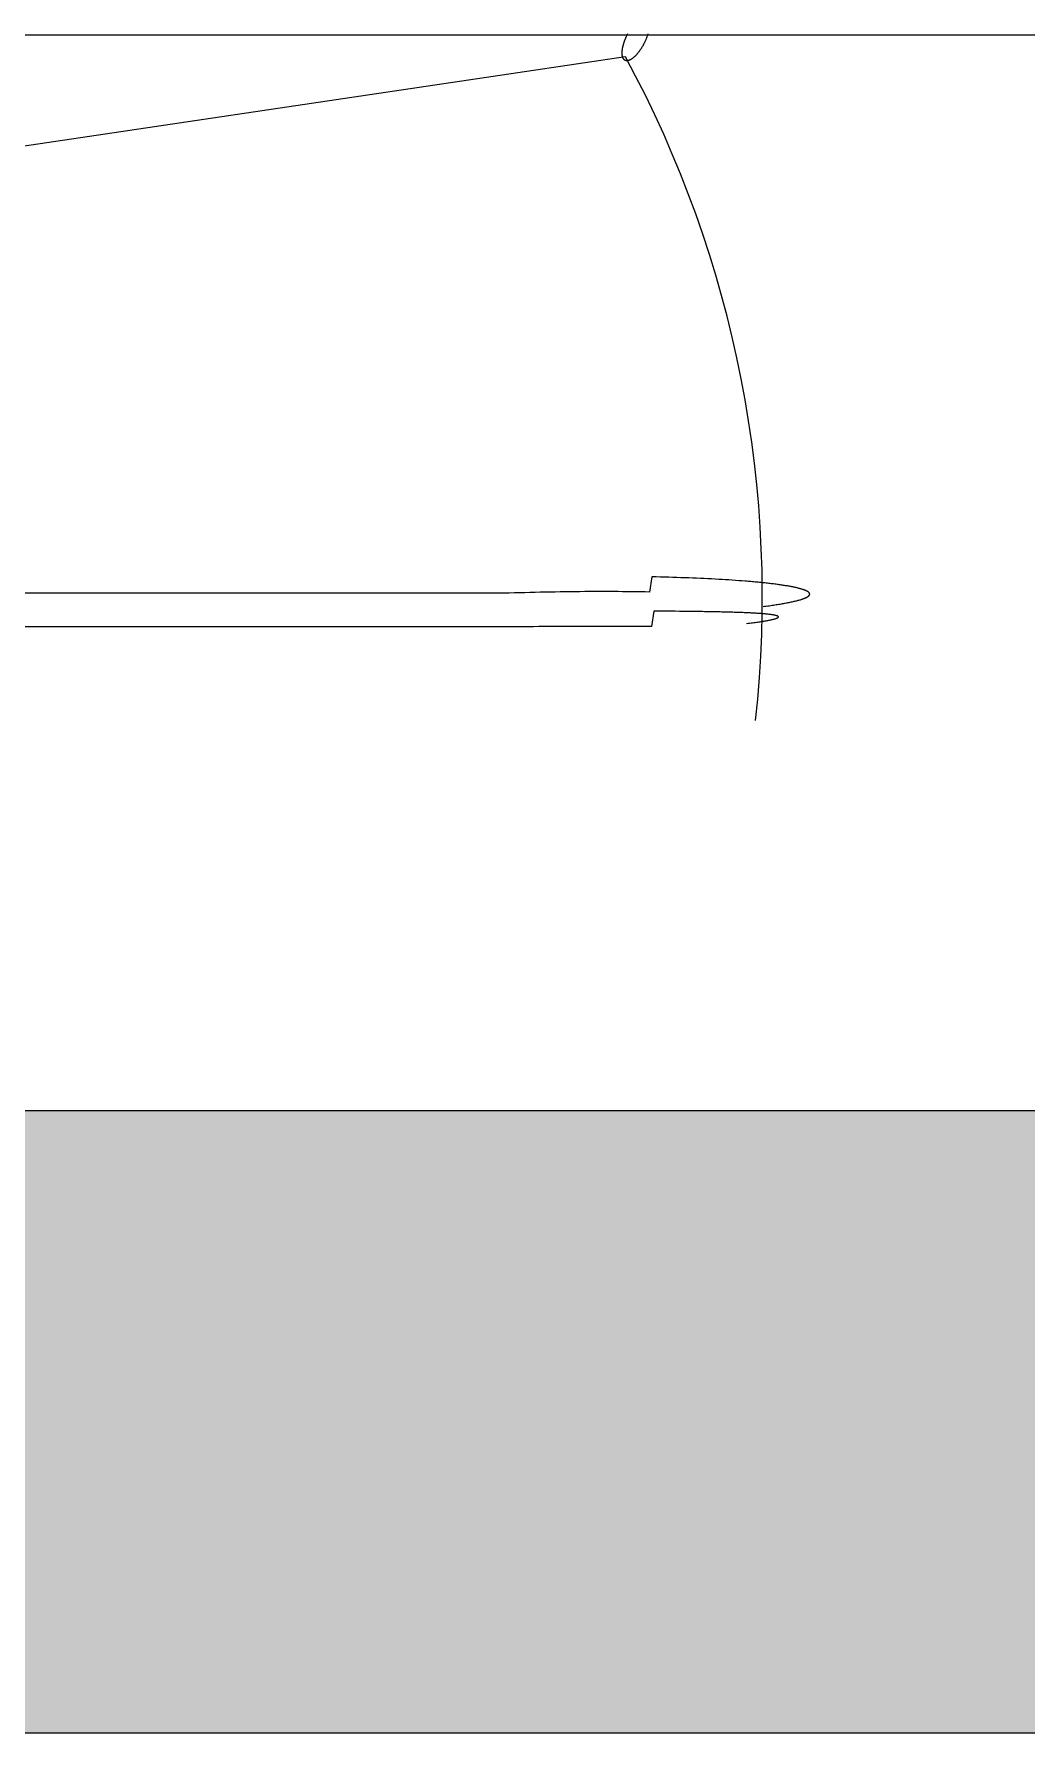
# Model space of a CAD drawing. Extents: x -74236 to 286982, y -14633 to 132816.
# Drawn here: x 119415 to 119797, y 103595 to 104250 of the extents above; entities that cross this region are included whole.
import ezdxf

# ---------------------------------------------------------------- set-up
doc = ezdxf.new("R2010")
doc.units = 0
doc.header["$LTSCALE"] = 10
doc.header["$MEASUREMENT"] = 0
doc.layers.add('1活动家具', color=4, linetype='Continuous')
doc.layers.add('8强弱电布置', color=3, linetype='Continuous')
doc.styles.add('ROMANS', font='romans.shx', dxfattribs={"width": 0.7, "bigfont": 'hzdxf.shx'})
doc.dimstyles.new('TZ1-1', dxfattribs={"dimscale": 60, "dimtxt": 1.5, "dimasz": 1.5, "dimexe": 2, "dimexo": 1, "dimgap": 1, "dimtad": 1, "dimdec": 0, "dimrnd": 0.7, "dimzin": 0, "dimdsep": 46, "dimtxsty": 'ROMANS', "dimblk": 'ARCHTICK', "dimcen": 0, "dimdle": 2, "dimclrd": 250, "dimclre": 9, "dimclrt": 1, "dimadec": 0, "dimazin": 0, "dimtfac": 1, "dimtdec": 0, "dimtix": 1, "dimtmove": 2, "dimatfit": 3, "dimldrblk": 'DOT', "dimfxl": 1, "dimtolj": 1, "dimtzin": 0, "dimarcsym": 0})

# ---------------------------------------------------------------- blocks, each defined once
blk = doc.blocks.new('_Dot')
at = {"color": 0, "linetype": 'ByBlock', "lineweight": -2}
blk.add_line((-0.5, 0), (-1, 0), dxfattribs=at)
at = {"color": 0, "linetype": 'ByBlock', "const_width": 0.5}
blk.add_lwpolyline([(-0.25, 0, 1), (0.25, 0, 1)], format="xyb", close=True, dxfattribs=at)
blk = doc.blocks.new('fdgfsz')
h = blk.add_hatch(color=8)
h.paths.add_polyline_path([(146972.23, 89457.64), (147782.23, 89457.64), (147782.23, 89697.64), (146732.23, 89697.64), (146732.23, 87787.64), (143382.23, 87787.64), (143382.23, 87951.66), (143142.23, 87985.84), (143142.23, 87547.64), (146972.23, 87547.64)])
h.paths.add_polyline_path([(143382.23, 88607.64), (143142.23, 88607.64), (143142.23, 88117.51), (143382.23, 88151.69)], flags=17)
at = {"color": 8}
for p, q in [((146732.23, 87787.64), (143382.23, 87787.64)), ((146972.23, 87547.64), (143142.23, 87547.64))]:
    blk.add_line(p, q, dxfattribs=at)
at = {"layer": '1活动家具', "color": 8}
for p, q in [((143432.57, 88202.83), (144932.23, 88202.83)), ((144059.63, 88200.06), (144059.7, 88200.25)), ((144059.7, 88200.25), (144059.76, 88200.43)), ((144059.76, 88200.43), (144059.83, 88200.62)), ((144059.83, 88200.62), (144059.9, 88200.81)), ((144059.9, 88200.81), (144059.97, 88201)), ((144059.97, 88201), (144060.05, 88201.19)), ((144060.05, 88201.19), (144060.12, 88201.37)), ((144060.12, 88201.37), (144060.2, 88201.56)), ((144060.2, 88201.56), (144060.28, 88201.75)), ((144060.28, 88201.75), (144060.37, 88201.94)), ((144060.37, 88201.94), (144060.45, 88202.13)), ((144060.45, 88202.13), (144060.54, 88202.31)), ((144060.54, 88202.31), (144060.62, 88202.5)), ((144060.62, 88202.5), (144060.71, 88202.69)), ((144060.71, 88202.69), (144060.8, 88202.87)), ((144060.8, 88202.87), (144060.9, 88203.06)), ((144060.9, 88203.06), (144060.99, 88203.24)), ((144067.7, 88200.36), (144067.61, 88200.17)), ((144067.78, 88200.55), (144067.7, 88200.36)), ((144067.86, 88200.74), (144067.78, 88200.55)), ((144067.94, 88200.92), (144067.86, 88200.74)), ((144068.02, 88201.11), (144067.94, 88200.92)), ((144068.1, 88201.3), (144068.02, 88201.11)), ((144068.18, 88201.49), (144068.1, 88201.3)), ((144068.25, 88201.68), (144068.18, 88201.49)), ((144068.32, 88201.87), (144068.25, 88201.68)), ((144068.39, 88202.05), (144068.32, 88201.87)), ((144068.46, 88202.24), (144068.39, 88202.05)), ((144068.52, 88202.43), (144068.46, 88202.24)), ((144068.59, 88202.61), (144068.52, 88202.43)), ((144068.65, 88202.8), (144068.59, 88202.61)), ((144068.71, 88202.99), (144068.65, 88202.8)), ((144068.76, 88203.17), (144068.71, 88202.99)), ((144060.11, 88194.24), (143646.88, 88132.9)), ((144058.81, 88195.96), (144058.82, 88196.11)), ((144058.81, 88195.82), (144058.81, 88195.96)), ((144058.81, 88195.68), (144058.81, 88195.82)), ((144058.81, 88195.54), (144058.81, 88195.68)), ((144058.82, 88195.4), (144058.81, 88195.54)), ((144058.82, 88196.11), (144058.83, 88196.26)), ((144058.83, 88195.26), (144058.82, 88195.4)), ((144058.83, 88196.26), (144058.84, 88196.42)), ((144058.84, 88195.13), (144058.83, 88195.26)), ((144058.84, 88196.42), (144058.85, 88196.57)), ((144058.85, 88195), (144058.84, 88195.13)), ((144058.85, 88196.57), (144058.86, 88196.73)), ((144058.87, 88194.88), (144058.85, 88195)), ((144058.86, 88196.73), (144058.88, 88196.89)), ((144058.88, 88194.76), (144058.87, 88194.88)), ((144058.88, 88196.89), (144058.9, 88197.05)), ((144058.9, 88194.64), (144058.88, 88194.76)), ((144058.9, 88197.05), (144058.93, 88197.22)), ((144058.93, 88194.52), (144058.9, 88194.64)), ((144058.93, 88197.22), (144058.95, 88197.38)), ((144058.95, 88194.41), (144058.93, 88194.52)), ((144058.95, 88197.38), (144058.98, 88197.55)), ((144058.98, 88194.3), (144058.95, 88194.41)), ((144058.98, 88197.55), (144059.01, 88197.72)), ((144059.01, 88194.2), (144058.98, 88194.3)), ((144059.01, 88197.72), (144059.04, 88197.89)), ((144059.05, 88194.1), (144059.01, 88194.2)), ((144059.04, 88197.89), (144059.08, 88198.07)), ((144059.08, 88194), (144059.05, 88194.1)), ((144059.08, 88198.07), (144059.12, 88198.24)), ((144059.12, 88193.9), (144059.08, 88194)), ((144059.12, 88198.24), (144059.16, 88198.42)), ((144059.16, 88193.81), (144059.12, 88193.9)), ((144059.16, 88198.42), (144059.2, 88198.59)), ((144059.21, 88193.72), (144059.16, 88193.81)), ((144059.2, 88198.59), (144059.25, 88198.77)), ((144059.25, 88193.64), (144059.21, 88193.72)), ((144059.25, 88198.77), (144059.3, 88198.95)), ((144059.3, 88193.56), (144059.25, 88193.64)), ((144059.3, 88198.95), (144059.35, 88199.14)), ((144059.35, 88199.14), (144059.4, 88199.32)), ((144059.4, 88199.32), (144059.45, 88199.5)), ((144059.45, 88199.5), (144059.51, 88199.69)), ((144059.51, 88199.69), (144059.57, 88199.87)), ((144059.57, 88199.87), (144059.63, 88200.06)), ((144062.79, 88193.69), (144062.68, 88193.61)), ((144062.91, 88193.78), (144062.79, 88193.69)), ((144063.02, 88193.87), (144062.91, 88193.78)), ((144063.14, 88193.96), (144063.02, 88193.87)), ((144063.25, 88194.06), (144063.14, 88193.96)), ((144063.37, 88194.16), (144063.25, 88194.06)), ((144063.48, 88194.26), (144063.37, 88194.16)), ((144063.6, 88194.37), (144063.48, 88194.26)), ((144063.72, 88194.48), (144063.6, 88194.37)), ((144063.83, 88194.59), (144063.72, 88194.48)), ((144063.95, 88194.71), (144063.83, 88194.59)), ((144064.07, 88194.83), (144063.95, 88194.71)), ((144064.19, 88194.96), (144064.07, 88194.83)), ((144064.3, 88195.08), (144064.19, 88194.96)), ((144064.42, 88195.21), (144064.3, 88195.08)), ((144064.54, 88195.35), (144064.42, 88195.21)), ((144064.65, 88195.48), (144064.54, 88195.35)), ((144064.77, 88195.62), (144064.65, 88195.48)), ((144064.89, 88195.76), (144064.77, 88195.62)), ((144065, 88195.91), (144064.89, 88195.76)), ((144065.12, 88196.05), (144065, 88195.91)), ((144065.23, 88196.2), (144065.12, 88196.05)), ((144065.35, 88196.36), (144065.23, 88196.2)), ((144065.46, 88196.51), (144065.35, 88196.36)), ((144065.57, 88196.67), (144065.46, 88196.51)), ((144065.69, 88196.83), (144065.57, 88196.67)), ((144065.8, 88196.99), (144065.69, 88196.83)), ((144065.91, 88197.15), (144065.8, 88196.99)), ((144066.02, 88197.32), (144065.91, 88197.15)), ((144066.13, 88197.48), (144066.02, 88197.32)), ((144066.23, 88197.65), (144066.13, 88197.48)), ((144066.34, 88197.82), (144066.23, 88197.65)), ((144066.45, 88198), (144066.34, 88197.82)), ((144066.55, 88198.17), (144066.45, 88198)), ((144066.65, 88198.35), (144066.55, 88198.17)), ((144066.76, 88198.53), (144066.65, 88198.35)), ((144066.86, 88198.7), (144066.76, 88198.53)), ((144066.96, 88198.88), (144066.86, 88198.7)), ((144067.05, 88199.07), (144066.96, 88198.88)), ((144067.15, 88199.25), (144067.05, 88199.07)), ((144067.24, 88199.43), (144067.15, 88199.25)), ((144067.34, 88199.62), (144067.24, 88199.43)), ((144067.43, 88199.8), (144067.34, 88199.62)), ((144067.52, 88199.99), (144067.43, 88199.8)), ((144067.61, 88200.17), (144067.52, 88199.99)), ((144059.35, 88193.49), (144059.3, 88193.56)), ((144059.4, 88193.41), (144059.35, 88193.49)), ((144059.46, 88193.34), (144059.4, 88193.41)), ((144059.52, 88193.28), (144059.46, 88193.34)), ((144059.57, 88193.22), (144059.52, 88193.28)), ((144059.64, 88193.16), (144059.57, 88193.22)), ((144059.7, 88193.11), (144059.64, 88193.16)), ((144059.77, 88193.06), (144059.7, 88193.11)), ((144059.84, 88193.02), (144059.77, 88193.06)), ((144059.91, 88192.98), (144059.84, 88193.02)), ((144059.98, 88192.94), (144059.91, 88192.98)), ((144060.05, 88192.91), (144059.98, 88192.94)), ((144060.13, 88192.88), (144060.05, 88192.91)), ((144060.21, 88192.86), (144060.13, 88192.88)), ((144060.29, 88192.84), (144060.21, 88192.86)), ((144060.37, 88192.82), (144060.29, 88192.84)), ((144060.45, 88192.81), (144060.37, 88192.82)), ((144060.54, 88192.8), (144060.45, 88192.81)), ((144060.63, 88192.8), (144060.54, 88192.8)), ((144060.72, 88192.8), (144060.63, 88192.8)), ((144060.81, 88192.81), (144060.72, 88192.8)), ((144060.9, 88192.82), (144060.81, 88192.81)), ((144061, 88192.83), (144060.9, 88192.82)), ((144061.09, 88192.85), (144061, 88192.83)), ((144061.19, 88192.87), (144061.09, 88192.85)), ((144061.29, 88192.9), (144061.19, 88192.87)), ((144061.39, 88192.93), (144061.29, 88192.9)), ((144061.49, 88192.96), (144061.39, 88192.93)), ((144061.59, 88193), (144061.49, 88192.96)), ((144061.7, 88193.05), (144061.59, 88193)), ((144061.8, 88193.09), (144061.7, 88193.05)), ((144061.91, 88193.14), (144061.8, 88193.09)), ((144062.01, 88193.2), (144061.91, 88193.14)), ((144062.12, 88193.26), (144062.01, 88193.2)), ((144062.23, 88193.32), (144062.12, 88193.26)), ((144062.34, 88193.39), (144062.23, 88193.32)), ((144062.45, 88193.46), (144062.34, 88193.39)), ((144062.57, 88193.53), (144062.45, 88193.46)), ((144062.68, 88193.61), (144062.57, 88193.53)), ((144932.23, 87787.64), (143432.23, 87787.64))]:
    blk.add_line(p, q, dxfattribs=at)
at = {"layer": '1活动家具', "color": 8, "extrusion": (0, 0, -1)}
for p, q in [((144070.22, 87993.66), (144069.39, 87987.83)), ((144071.88, 87993.63), (144070.22, 87993.66)), ((144073.52, 87993.59), (144071.88, 87993.63)), ((144075.15, 87993.55), (144073.52, 87993.59)), ((144076.77, 87993.51), (144075.15, 87993.55)), ((144078.36, 87993.46), (144076.77, 87993.51)), ((144079.94, 87993.41), (144078.36, 87993.46)), ((144081.5, 87993.36), (144079.94, 87993.41)), ((144083.04, 87993.31), (144081.5, 87993.36)), ((144084.57, 87993.25), (144083.04, 87993.31)), ((144086.07, 87993.19), (144084.57, 87993.25)), ((144087.56, 87993.13), (144086.07, 87993.19)), ((144089.03, 87993.07), (144087.56, 87993.13)), ((144090.48, 87993), (144089.03, 87993.07)), ((144091.9, 87992.93), (144090.48, 87993)), ((144093.31, 87992.86), (144091.9, 87992.93)), ((144094.7, 87992.79), (144093.31, 87992.86)), ((144096.07, 87992.71), (144094.7, 87992.79)), ((144097.41, 87992.63), (144096.07, 87992.71)), ((144098.74, 87992.55), (144097.41, 87992.63)), ((144100.04, 87992.47), (144098.74, 87992.55)), ((144101.32, 87992.39), (144100.04, 87992.47)), ((144102.58, 87992.3), (144101.32, 87992.39)), ((144103.82, 87992.21), (144102.58, 87992.3)), ((144105.03, 87992.12), (144103.82, 87992.21)), ((144106.22, 87992.03), (144105.03, 87992.12)), ((144106.81, 87991.98), (144106.22, 87992.03)), ((144107.39, 87991.93), (144106.81, 87991.98)), ((144107.96, 87991.88), (144107.39, 87991.93)), ((144108.53, 87991.83), (144107.96, 87991.88)), ((144109.09, 87991.78), (144108.53, 87991.83)), ((144109.65, 87991.74), (144109.09, 87991.78)), ((144110.2, 87991.68), (144109.65, 87991.74)), ((144110.74, 87991.63), (144110.2, 87991.68)), ((144111.28, 87991.58), (144110.74, 87991.63)), ((144111.81, 87991.53), (144111.28, 87991.58)), ((144112.33, 87991.48), (144111.81, 87991.53)), ((144112.85, 87991.43), (144112.33, 87991.48)), ((144113.37, 87991.37), (144112.85, 87991.43)), ((144113.87, 87991.32), (144113.37, 87991.37)), ((144114.37, 87991.27), (144113.87, 87991.32)), ((144114.86, 87991.21), (144114.37, 87991.27)), ((144115.35, 87991.16), (144114.86, 87991.21)), ((144115.83, 87991.1), (144115.35, 87991.16)), ((144116.3, 87991.05), (144115.83, 87991.1)), ((144116.77, 87990.99), (144116.3, 87991.05)), ((144117.23, 87990.93), (144116.77, 87990.99)), ((144117.68, 87990.88), (144117.23, 87990.93)), ((144118.13, 87990.82), (144117.68, 87990.88)), ((144118.57, 87990.76), (144118.13, 87990.82)), ((144119, 87990.7), (144118.57, 87990.76)), ((144119.43, 87990.64), (144119, 87990.7)), ((144119.85, 87990.58), (144119.43, 87990.64)), ((144120.26, 87990.52), (144119.85, 87990.58)), ((144120.67, 87990.46), (144120.26, 87990.52)), ((144121.07, 87990.4), (144120.67, 87990.46)), ((144015.27, 87987.4), (143703.23, 87987.33)), ((144017.27, 87987.46), (144015.27, 87987.4)), ((144019.26, 87987.52), (144017.27, 87987.46)), ((144021.25, 87987.58), (144019.26, 87987.52)), ((144023.23, 87987.63), (144021.25, 87987.58)), ((144025.2, 87987.68), (144023.23, 87987.63)), ((144027.16, 87987.72), (144025.2, 87987.68)), ((144029.12, 87987.76), (144027.16, 87987.72)), ((144031.06, 87987.8), (144029.12, 87987.76)), ((144033, 87987.83), (144031.06, 87987.8)), ((144034.93, 87987.87), (144033, 87987.83)), ((144036.85, 87987.89), (144034.93, 87987.87)), ((144038.76, 87987.92), (144036.85, 87987.89)), ((144040.65, 87987.94), (144038.76, 87987.92)), ((144042.54, 87987.95), (144040.65, 87987.94)), ((144044.42, 87987.97), (144042.54, 87987.95)), ((144046.28, 87987.98), (144044.42, 87987.97)), ((144048.14, 87987.98), (144046.28, 87987.98)), ((144049.98, 87987.99), (144048.14, 87987.98)), ((144051.81, 87987.99), (144049.98, 87987.99)), ((144053.63, 87987.99), (144051.81, 87987.99)), ((144055.44, 87987.98), (144053.63, 87987.99)), ((144057.23, 87987.97), (144055.44, 87987.98)), ((144059.01, 87987.96), (144057.23, 87987.97)), ((144060.77, 87987.95), (144059.01, 87987.96)), ((144062.53, 87987.93), (144060.77, 87987.95)), ((144064.26, 87987.91), (144062.53, 87987.93)), ((144065.99, 87987.88), (144064.26, 87987.91)), ((144067.69, 87987.86), (144065.99, 87987.88)), ((144069.39, 87987.83), (144067.69, 87987.86)), ((144121.46, 87990.34), (144121.07, 87990.4)), ((144121.84, 87990.28), (144121.46, 87990.34)), ((144122.22, 87990.22), (144121.84, 87990.28)), ((144122.59, 87990.16), (144122.22, 87990.22)), ((144122.95, 87990.1), (144122.59, 87990.16)), ((144123.31, 87990.03), (144122.95, 87990.1)), ((144123.65, 87989.97), (144123.31, 87990.03)), ((144123.31, 87983.84), (144123.7, 87983.92)), ((144124, 87989.91), (144123.65, 87989.97)), ((144123.7, 87983.92), (144124.08, 87984)), ((144124.33, 87989.84), (144124, 87989.91)), ((144124.08, 87984), (144124.45, 87984.08)), ((144124.66, 87989.78), (144124.33, 87989.84)), ((144124.45, 87984.08), (144124.81, 87984.16)), ((144124.97, 87989.71), (144124.66, 87989.78)), ((144124.81, 87984.16), (144125.16, 87984.24)), ((144125.29, 87989.65), (144124.97, 87989.71)), ((144125.16, 87984.24), (144125.5, 87984.32)), ((144125.59, 87989.58), (144125.29, 87989.65)), ((144125.5, 87984.32), (144125.83, 87984.4)), ((144125.88, 87989.52), (144125.59, 87989.58)), ((144125.83, 87984.4), (144126.15, 87984.48)), ((144126.17, 87989.45), (144125.88, 87989.52)), ((144126.15, 87984.48), (144126.46, 87984.56)), ((144126.45, 87989.39), (144126.17, 87989.45)), ((144126.73, 87989.32), (144126.45, 87989.39)), ((144126.46, 87984.56), (144126.76, 87984.64)), ((144126.99, 87989.25), (144126.73, 87989.32)), ((144126.76, 87984.64), (144127.05, 87984.72)), ((144127.25, 87989.19), (144126.99, 87989.25)), ((144127.05, 87984.72), (144127.33, 87984.8)), ((144127.5, 87989.12), (144127.25, 87989.19)), ((144127.33, 87984.8), (144127.6, 87984.88)), ((144127.74, 87989.05), (144127.5, 87989.12)), ((144127.6, 87984.88), (144127.86, 87984.95)), ((144127.98, 87988.98), (144127.74, 87989.05)), ((144127.86, 87984.95), (144128.1, 87985.03)), ((144128.2, 87988.92), (144127.98, 87988.98)), ((144128.1, 87985.03), (144128.34, 87985.11)), ((144128.42, 87988.85), (144128.2, 87988.92)), ((144128.34, 87985.11), (144128.57, 87985.19)), ((144128.63, 87988.78), (144128.42, 87988.85)), ((144128.57, 87985.19), (144128.79, 87985.27)), ((144128.83, 87988.71), (144128.63, 87988.78)), ((144128.79, 87985.27), (144129, 87985.35)), ((144129.03, 87988.64), (144128.83, 87988.71)), ((144129, 87985.35), (144129.2, 87985.43)), ((144129.21, 87988.57), (144129.03, 87988.64)), ((144129.2, 87985.43), (144129.39, 87985.51)), ((144129.39, 87988.5), (144129.21, 87988.57)), ((144129.56, 87988.43), (144129.39, 87988.5)), ((144129.39, 87985.51), (144129.57, 87985.58)), ((144129.72, 87988.36), (144129.56, 87988.43)), ((144129.57, 87985.58), (144129.74, 87985.66)), ((144129.88, 87988.29), (144129.72, 87988.36)), ((144129.74, 87985.66), (144129.9, 87985.74)), ((144130.02, 87988.22), (144129.88, 87988.29)), ((144129.9, 87985.74), (144130.05, 87985.82)), ((144130.16, 87988.14), (144130.02, 87988.22)), ((144130.05, 87985.82), (144130.19, 87985.9)), ((144130.29, 87988.07), (144130.16, 87988.14)), ((144130.19, 87985.9), (144130.32, 87985.97)), ((144130.41, 87988), (144130.29, 87988.07)), ((144130.32, 87985.97), (144130.44, 87986.05)), ((144130.52, 87987.93), (144130.41, 87988)), ((144130.44, 87986.05), (144130.56, 87986.13)), ((144130.62, 87987.86), (144130.52, 87987.93)), ((144130.56, 87986.13), (144130.66, 87986.21)), ((144130.72, 87987.78), (144130.62, 87987.86)), ((144130.66, 87986.21), (144130.75, 87986.28)), ((144130.8, 87987.71), (144130.72, 87987.78)), ((144130.75, 87986.28), (144130.84, 87986.36)), ((144130.88, 87987.64), (144130.8, 87987.71)), ((144130.84, 87986.36), (144130.91, 87986.44)), ((144130.95, 87987.56), (144130.88, 87987.64)), ((144130.91, 87986.44), (144130.98, 87986.51)), ((144131.01, 87987.49), (144130.95, 87987.56)), ((144130.98, 87986.51), (144131.03, 87986.59)), ((144131.06, 87987.42), (144131.01, 87987.49)), ((144131.03, 87986.59), (144131.08, 87986.66)), ((144131.1, 87987.34), (144131.06, 87987.42)), ((144131.08, 87986.66), (144131.12, 87986.74)), ((144131.13, 87987.27), (144131.1, 87987.34)), ((144131.12, 87986.74), (144131.15, 87986.82)), ((144131.16, 87987.19), (144131.13, 87987.27)), ((144131.15, 87986.82), (144131.17, 87986.89)), ((144131.18, 87987.12), (144131.16, 87987.19)), ((144131.17, 87986.89), (144131.18, 87986.97)), ((144131.18, 87987.04), (144131.18, 87987.12)), ((144131.18, 87986.97), (144131.18, 87987.04)), ((144071.05, 87980.43), (144070.19, 87974.57)), ((144072.74, 87980.43), (144071.05, 87980.43)), ((144074.42, 87980.42), (144072.74, 87980.43)), ((144076.07, 87980.41), (144074.42, 87980.42)), ((144077.7, 87980.4), (144076.07, 87980.41)), ((144079.3, 87980.38), (144077.7, 87980.4)), ((144080.89, 87980.37), (144079.3, 87980.38)), ((144081.67, 87980.36), (144080.89, 87980.37)), ((144082.45, 87980.36), (144081.67, 87980.36)), ((144083.22, 87980.35), (144082.45, 87980.36)), ((144083.99, 87980.34), (144083.22, 87980.35)), ((144084.75, 87980.33), (144083.99, 87980.34)), ((144085.5, 87980.32), (144084.75, 87980.33)), ((144086.25, 87980.31), (144085.5, 87980.32)), ((144086.99, 87980.3), (144086.25, 87980.31)), ((144087.72, 87980.29), (144086.99, 87980.3)), ((144088.45, 87980.28), (144087.72, 87980.29)), ((144089.17, 87980.27), (144088.45, 87980.28)), ((144089.88, 87980.26), (144089.17, 87980.27)), ((144090.59, 87980.25), (144089.88, 87980.26)), ((144091.29, 87980.24), (144090.59, 87980.25)), ((144091.98, 87980.23), (144091.29, 87980.24)), ((144092.67, 87980.22), (144091.98, 87980.23)), ((144093.35, 87980.2), (144092.67, 87980.22)), ((144094.02, 87980.19), (144093.35, 87980.2)), ((144094.69, 87980.18), (144094.02, 87980.19)), ((144095.35, 87980.16), (144094.69, 87980.18)), ((144096, 87980.15), (144095.35, 87980.16)), ((144096.64, 87980.13), (144096, 87980.15)), ((144097.28, 87980.12), (144096.64, 87980.13)), ((144097.91, 87980.1), (144097.28, 87980.12)), ((144098.53, 87980.09), (144097.91, 87980.1)), ((144099.14, 87980.07), (144098.53, 87980.09)), ((144099.75, 87980.06), (144099.14, 87980.07)), ((144100.35, 87980.04), (144099.75, 87980.06)), ((144100.93, 87980.02), (144100.35, 87980.04)), ((144101.52, 87980), (144100.93, 87980.02)), ((144102.09, 87979.99), (144101.52, 87980)), ((144102.66, 87979.97), (144102.09, 87979.99)), ((144103.21, 87979.95), (144102.66, 87979.97)), ((144103.76, 87979.93), (144103.21, 87979.95)), ((144104.3, 87979.91), (144103.76, 87979.93)), ((144104.84, 87979.89), (144104.3, 87979.91)), ((144105.36, 87979.87), (144104.84, 87979.89)), ((144105.88, 87979.85), (144105.36, 87979.87)), ((144106.38, 87979.83), (144105.88, 87979.85)), ((144106.88, 87979.8), (144106.38, 87979.83)), ((144107.37, 87979.78), (144106.88, 87979.8)), ((144107.85, 87979.76), (144107.37, 87979.78)), ((144108.32, 87979.74), (144107.85, 87979.76)), ((144108.78, 87979.71), (144108.32, 87979.74)), ((144109.24, 87979.69), (144108.78, 87979.71)), ((144109.68, 87979.66), (144109.24, 87979.69)), ((144110.12, 87979.64), (144109.68, 87979.66)), ((144110.54, 87979.61), (144110.12, 87979.64)), ((144110.96, 87979.59), (144110.54, 87979.61)), ((144111.36, 87979.56), (144110.96, 87979.59)), ((144111.76, 87979.53), (144111.36, 87979.56)), ((144112.15, 87979.51), (144111.76, 87979.53)), ((144112.53, 87979.48), (144112.15, 87979.51)), ((144112.9, 87979.45), (144112.53, 87979.48)), ((144113.25, 87979.42), (144112.9, 87979.45)), ((144113.19, 87982.24), (144113.8, 87982.32)), ((144113.6, 87979.39), (144113.25, 87979.42)), ((144113.94, 87979.36), (144113.6, 87979.39)), ((144113.8, 87982.32), (144114.4, 87982.4)), ((144114.27, 87979.33), (144113.94, 87979.36)), ((144114.59, 87979.3), (144114.27, 87979.33)), ((144114.4, 87982.4), (144114.99, 87982.48)), ((144114.9, 87979.27), (144114.59, 87979.3)), ((144115.2, 87979.24), (144114.9, 87979.27)), ((144114.99, 87982.48), (144115.57, 87982.56)), ((144115.48, 87979.21), (144115.2, 87979.24)), ((144115.76, 87979.17), (144115.48, 87979.21)), ((144115.57, 87982.56), (144116.13, 87982.64)), ((144116.03, 87979.14), (144115.76, 87979.17)), ((144116.28, 87979.11), (144116.03, 87979.14)), ((144116.13, 87982.64), (144116.69, 87982.72)), ((144116.53, 87979.07), (144116.28, 87979.11)), ((144116.76, 87979.04), (144116.53, 87979.07)), ((144116.69, 87982.72), (144117.23, 87982.8)), ((144116.99, 87979), (144116.76, 87979.04)), ((144117.2, 87978.97), (144116.99, 87979)), ((144117.05, 87977.31), (144117.28, 87977.36)), ((144117.4, 87978.93), (144117.2, 87978.97)), ((144117.23, 87982.8), (144117.76, 87982.88)), ((144117.28, 87977.36), (144117.49, 87977.42)), ((144117.6, 87978.89), (144117.4, 87978.93)), ((144117.49, 87977.42), (144117.69, 87977.47)), ((144117.78, 87978.86), (144117.6, 87978.89)), ((144117.69, 87977.47), (144117.87, 87977.53)), ((144117.76, 87982.88), (144118.29, 87982.96)), ((144117.95, 87978.82), (144117.78, 87978.86)), ((144117.87, 87977.53), (144118.05, 87977.58)), ((144118.1, 87978.78), (144117.95, 87978.82)), ((144118.05, 87977.58), (144118.2, 87977.64)), ((144118.25, 87978.74), (144118.1, 87978.78)), ((144118.2, 87977.64), (144118.35, 87977.69)), ((144118.39, 87978.7), (144118.25, 87978.74)), ((144118.29, 87982.96), (144118.8, 87983.04)), ((144118.35, 87977.69), (144118.48, 87977.74)), ((144118.51, 87978.66), (144118.39, 87978.7)), ((144118.48, 87977.74), (144118.6, 87977.79)), ((144118.62, 87978.62), (144118.51, 87978.66)), ((144118.6, 87977.79), (144118.71, 87977.84)), ((144118.73, 87978.58), (144118.62, 87978.62)), ((144118.71, 87977.84), (144118.8, 87977.89)), ((144118.81, 87978.54), (144118.73, 87978.58)), ((144118.8, 87983.04), (144119.3, 87983.12)), ((144118.8, 87977.89), (144118.88, 87977.94)), ((144118.89, 87978.5), (144118.81, 87978.54)), ((144118.88, 87977.94), (144118.95, 87977.99)), ((144118.96, 87978.45), (144118.89, 87978.5)), ((144118.95, 87977.99), (144119.01, 87978.04)), ((144119.01, 87978.41), (144118.96, 87978.45)), ((144119.05, 87978.37), (144119.01, 87978.41)), ((144119.01, 87978.04), (144119.05, 87978.09)), ((144119.08, 87978.32), (144119.05, 87978.37)), ((144119.05, 87978.09), (144119.08, 87978.14)), ((144119.1, 87978.28), (144119.08, 87978.32)), ((144119.08, 87978.14), (144119.1, 87978.18)), ((144119.11, 87978.23), (144119.1, 87978.28)), ((144119.1, 87978.18), (144119.11, 87978.23)), ((144119.3, 87983.12), (144119.78, 87983.2)), ((144119.78, 87983.2), (144120.26, 87983.28)), ((144120.26, 87983.28), (144120.73, 87983.36)), ((144120.73, 87983.36), (144121.19, 87983.44)), ((144121.19, 87983.44), (144121.63, 87983.52)), ((144121.63, 87983.52), (144122.07, 87983.6)), ((144122.07, 87983.6), (144122.49, 87983.68)), ((144122.49, 87983.68), (144122.9, 87983.76)), ((144122.9, 87983.76), (144123.31, 87983.84)), ((144016.53, 87974.4), (143702.42, 87974.37)), ((144020.59, 87974.43), (144016.53, 87974.4)), ((144024.63, 87974.46), (144020.59, 87974.43)), ((144026.65, 87974.47), (144024.63, 87974.46)), ((144028.66, 87974.49), (144026.65, 87974.47)), ((144030.66, 87974.5), (144028.66, 87974.49)), ((144032.65, 87974.51), (144030.66, 87974.5)), ((144034.64, 87974.52), (144032.65, 87974.51)), ((144036.62, 87974.53), (144034.64, 87974.52)), ((144038.59, 87974.54), (144036.62, 87974.53)), ((144040.55, 87974.55), (144038.59, 87974.54)), ((144042.51, 87974.56), (144040.55, 87974.55)), ((144044.45, 87974.56), (144042.51, 87974.56)), ((144046.38, 87974.57), (144044.45, 87974.56)), ((144048.29, 87974.57), (144046.38, 87974.57)), ((144050.2, 87974.58), (144048.29, 87974.57)), ((144052.09, 87974.58), (144050.2, 87974.58)), ((144053.97, 87974.59), (144052.09, 87974.58)), ((144055.84, 87974.59), (144053.97, 87974.59)), ((144057.69, 87974.59), (144055.84, 87974.59)), ((144059.53, 87974.59), (144057.69, 87974.59)), ((144061.35, 87974.59), (144059.53, 87974.59)), ((144063.15, 87974.59), (144061.35, 87974.59)), ((144064.94, 87974.59), (144063.15, 87974.59)), ((144066.7, 87974.58), (144064.94, 87974.59)), ((144068.46, 87974.58), (144066.7, 87974.58)), ((144070.19, 87974.57), (144068.46, 87974.58)), ((144106.83, 87975.68), (144107.41, 87975.75)), ((144107.41, 87975.75), (144107.98, 87975.82)), ((144107.98, 87975.82), (144108.54, 87975.9)), ((144108.54, 87975.9), (144109.08, 87975.97)), ((144109.08, 87975.97), (144109.6, 87976.04)), ((144109.6, 87976.04), (144110.11, 87976.11)), ((144110.11, 87976.11), (144110.61, 87976.18)), ((144110.61, 87976.18), (144111.09, 87976.25)), ((144111.09, 87976.25), (144111.55, 87976.31)), ((144111.55, 87976.31), (144112.01, 87976.38)), ((144112.01, 87976.38), (144112.44, 87976.45)), ((144112.44, 87976.45), (144112.86, 87976.51)), ((144112.86, 87976.51), (144113.27, 87976.58)), ((144113.27, 87976.58), (144113.66, 87976.64)), ((144113.66, 87976.64), (144114.04, 87976.71)), ((144114.04, 87976.71), (144114.41, 87976.77)), ((144114.41, 87976.77), (144114.76, 87976.83)), ((144114.76, 87976.83), (144115.09, 87976.89)), ((144115.09, 87976.89), (144115.41, 87976.95)), ((144115.41, 87976.95), (144115.72, 87977.01)), ((144115.72, 87977.01), (144116.02, 87977.07)), ((144116.02, 87977.07), (144116.3, 87977.13)), ((144116.3, 87977.13), (144116.56, 87977.19)), ((144116.56, 87977.19), (144116.81, 87977.25)), ((144116.81, 87977.25), (144117.05, 87977.31))]:
    blk.add_line(p, q, dxfattribs=at)
at = {"layer": '1活动家具', "color": 8}
blk.add_arc((143675.91, 87986.05), 436.99, 353.71874, 28.45273, dxfattribs=at)

msp = doc.modelspace()

# ---------------------------------------------------------------- block references
at = {"color": 253}
msp.add_blockref('fdgfsz', (-24417.19, 16046.96), dxfattribs=at)

# ---------------------------------------------------------------- leaders
at = {"layer": '8强弱电布置'}
msp.add_leader([(121325.43, 103950.66), (120932.8, 104370), (119147.2, 104370)], dimstyle='TZ1-1', override={"dimasz": 1, "dimtad": 0, "dimfxl": 300, "dimfxlon": 1}, dxfattribs=at)

doc.saveas('drawing.dxf')
